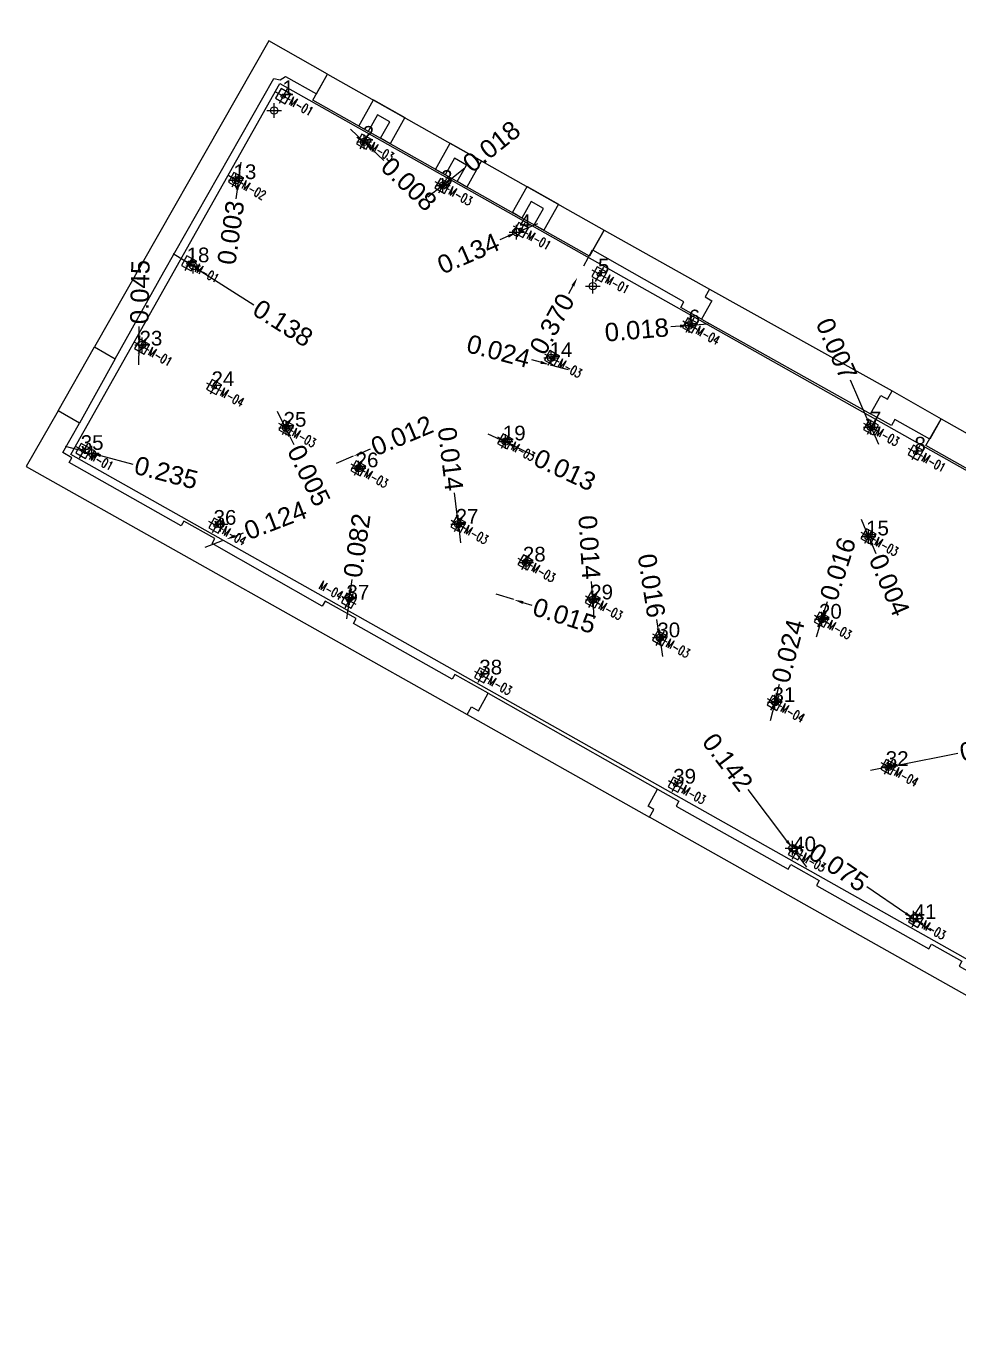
# Model space of a CAD drawing. Header units: metres. Extents: x -737339.1 to -737255, y -1030801.3 to -1030746.9.
# Drawn here: x -737339.07 to -737313.69, y -1030782.61 to -1030746.86 of the extents above; entities that cross this region are included whole.
import ezdxf
from ezdxf.enums import TextEntityAlignment as Align

# ---------------------------------------------------------------- set-up
doc = ezdxf.new("R2010")
doc.units = ezdxf.units.M
doc.header["$LTSCALE"] = 0.05
doc.header["$PDMODE"] = 34
doc.header["$PDSIZE"] = 0.2
for name, color, linetype in [('Bod-cislo', 191, 'Continuous'), ('bod-oznac', 6, 'Continuous'), ('koty', 5, 'Continuous'), ('projekt', 252, 'Continuous')]:
    doc.layers.add(name, color=color, linetype=linetype)
doc.styles.add('arial', font='arial.ttf')
doc.styles.add('ROMAND', font='romand.shx', dxfattribs={"width": 0.7})
doc.styles.get("Standard").update_dxf_attribs({"font": 'arial.ttf'})
doc.dimstyles.new('Standard 0.300', dxfattribs={"dimtxt": 0.5, "dimasz": 0.25, "dimexe": 0.18, "dimexo": 0.0625, "dimgap": 0.09, "dimtad": 0, "dimdec": 3, "dimzin": 0, "dimdsep": 46, "dimtxsty": 'Standard', "dimblk2": 'NONE', "dimsah": 1, "dimcen": 0.09, "dimse1": 1, "dimse2": 1, "dimadec": 0, "dimazin": 0, "dimtfac": 1, "dimtdec": 3, "dimtofl": 0, "dimtmove": 0, "dimatfit": 3, "dimldrblk": 'NONE', "dimfxl": 1, "dimtolj": 1, "dimtzin": 0, "dimarcsym": 0})

# ---------------------------------------------------------------- blocks, each defined once
blk = doc.blocks.new('*D106')
at = {"layer": 'Defpoints', "color": 0, "transparency": 16777216}
for p in [(-737333.365, -1030751.052, -225.505), (-737333.3645578499, -1030751.048967607), (-737333.2940904094, -1030751.059242393)]:
    blk.add_point(p, dxfattribs=at)
at = {"layer": 'koty', "color": 0, "lineweight": -2, "transparency": 16777216}
for p, q in [((-737333.2940904094, -1030751.059242393), (-737333.2219487568, -1030750.564474183)), ((-737333.3306033858, -1030751.309658891), (-737333.366674212, -1030751.557042997))]:
    blk.add_line(p, q, dxfattribs=at)
at = {"layer": 'koty', "color": 0, "transparency": 16777216}
blk.add_solid([(-737333.3718340701, -1030751.303647087), (-737333.2893727017, -1030751.315670696), (-737333.2945325596, -1030751.062274786)], dxfattribs=at)
at = {"layer": 'koty', "color": 0, "transparency": 16777216, "insert": (-737333.5013802944, -1030752.480896069), "char_height": 0.5, "attachment_point": 5, "rotation": 81.704220821063}
blk.add_mtext('\\A1;0.003', dxfattribs=at)
blk = doc.blocks.new('_None')
blk = doc.blocks.new('*D107')
at = {"layer": 'Defpoints', "color": 0, "transparency": 16777216}
for p in [(-737336.0053181351, -1030755.577623105), (-737335.9169430367, -1030755.579456527), (-737335.9159999997, -1030755.534, -225.526)]:
    blk.add_point(p, dxfattribs=at)
at = {"layer": 'koty', "color": 0, "lineweight": -2, "transparency": 16777216}
for p, q in [((-737335.9991897367, -1030755.28222036), (-737335.9940043752, -1030755.032274142)), ((-737336.0053181351, -1030755.577623105), (-737336.0156888582, -1030756.077515542))]:
    blk.add_line(p, q, dxfattribs=at)
at = {"layer": 'koty', "color": 0, "transparency": 16777216}
blk.add_solid([(-737336.0408474397, -1030755.281356133), (-737335.9575320337, -1030755.283084587), (-737336.0043750982, -1030755.532166578)], dxfattribs=at)
at = {"layer": 'koty', "color": 0, "transparency": 16777216, "insert": (-737335.9746007947, -1030754.096977439), "char_height": 0.5, "attachment_point": 5, "rotation": 88.81151744841199}
blk.add_mtext('\\A1;0.045', dxfattribs=at)
blk = doc.blocks.new('*D108')
at = {"layer": 'Defpoints', "color": 0, "transparency": 16777216}
for p in [(-737337.5183825302, -1030758.424667967), (-737337.5170922119, -1030758.419724581), (-737337.29, -1030758.479, -225.725)]:
    blk.add_point(p, dxfattribs=at)
at = {"layer": 'koty', "color": 0, "lineweight": -2, "transparency": 16777216}
for p, q in [((-737337.5183825302, -1030758.424667967), (-737338.0021734844, -1030758.298389257)), ((-737337.0493948412, -1030758.54708274), (-737336.1663786634, -1030758.777566884))]:
    blk.add_line(p, q, dxfattribs=at)
at = {"layer": 'koty', "color": 0, "transparency": 16777216}
blk.add_solid([(-737337.0388716154, -1030758.506766827), (-737337.0599180671, -1030758.587398653), (-737337.2912903184, -1030758.483943386)], dxfattribs=at)
at = {"layer": 'koty', "color": 0, "transparency": 16777216, "insert": (-737335.261207768, -1030759.013833833), "char_height": 0.5, "attachment_point": 5, "rotation": 345.3711011371224}
blk.add_mtext('\\A1;0.235', dxfattribs=at)
blk = doc.blocks.new('*D109')
at = {"layer": 'Defpoints', "color": 0, "transparency": 16777216}
for p in [(-737333.9014135546, -1030760.456724298), (-737333.7860000001, -1030760.412, -225.434), (-737333.7405913742, -1030760.871734939)]:
    blk.add_point(p, dxfattribs=at)
at = {"layer": 'koty', "color": 0, "lineweight": -2, "transparency": 16777216}
for p, q in [((-737333.392068505, -1030760.73667766), (-737333.1589591904, -1030760.64634468)), ((-737333.7405913742, -1030760.871734939), (-737334.2068100036, -1030761.0524009))]:
    blk.add_line(p, q, dxfattribs=at)
at = {"layer": 'koty', "color": 0, "transparency": 16777216}
blk.add_solid([(-737333.4071240018, -1030760.697826108), (-737333.3770130083, -1030760.775529213), (-737333.6251778197, -1030760.827010641)], dxfattribs=at)
at = {"layer": 'koty', "color": 0, "transparency": 16777216, "insert": (-737332.2893692201, -1030760.309366923), "char_height": 0.5, "attachment_point": 5, "rotation": 21.182016512335085}
blk.add_mtext('\\A1;0.124', dxfattribs=at)
blk = doc.blocks.new('*D110')
at = {"layer": 'Defpoints', "color": 0, "transparency": 16777216}
for p in [(-737332.0116857302, -1030757.795779496), (-737331.996327625, -1030757.7882514), (-737331.994, -1030757.793, -225.461)]:
    blk.add_point(p, dxfattribs=at)
at = {"layer": 'koty', "color": 0, "lineweight": -2, "transparency": 16777216}
for p, q in [((-737332.0116857302, -1030757.795779496), (-737332.2317552159, -1030757.346814663)), ((-737331.8993233623, -1030758.025010512), (-737331.7892886195, -1030758.249492929))]:
    blk.add_line(p, q, dxfattribs=at)
at = {"layer": 'koty', "color": 0, "transparency": 16777216}
blk.add_solid([(-737331.8619096262, -1030758.006671388), (-737331.9367370985, -1030758.043349636), (-737332.0093581051, -1030757.800528096)], dxfattribs=at)
at = {"layer": 'koty', "color": 0, "transparency": 16777216, "insert": (-737331.3775395125, -1030759.089504294), "char_height": 0.5, "attachment_point": 5, "rotation": 296.1127483951999}
blk.add_mtext('\\A1;0.005', dxfattribs=at)
blk = doc.blocks.new('*D111')
at = {"layer": 'Defpoints', "color": 0, "transparency": 16777216}
for p in [(-737330.1737693095, -1030758.566118351), (-737330.0360199192, -1030758.892648837), (-737330.0249999999, -1030758.888, -225.529)]:
    blk.add_point(p, dxfattribs=at)
at = {"layer": 'koty', "color": 0, "lineweight": -2, "transparency": 16777216}
for p, q in [((-737330.1737693095, -1030758.566118351), (-737330.634454249, -1030758.760461827)), ((-737329.9324069206, -1030758.464297776), (-737329.7020644508, -1030758.367126038))]:
    blk.add_line(p, q, dxfattribs=at)
at = {"layer": 'koty', "color": 0, "transparency": 16777216}
blk.add_solid([(-737329.9486022103, -1030758.425907365), (-737329.9162116309, -1030758.502688188), (-737330.1627493902, -1030758.561469514)], dxfattribs=at)
at = {"layer": 'koty', "color": 0, "transparency": 16777216, "insert": (-737328.8442100154, -1030758.005233564), "char_height": 0.5, "attachment_point": 5, "rotation": 22.87282233235154}
blk.add_mtext('\\A1;0.012', dxfattribs=at)
blk = doc.blocks.new('*D112')
at = {"layer": 'Defpoints', "color": 0, "transparency": 16777216}
for p in [(-737327.3150000001, -1030760.413, -225.634), (-737327.3133703279, -1030760.426534166), (-737327.3089227867, -1030760.42599863)]:
    blk.add_point(p, dxfattribs=at)
at = {"layer": 'koty', "color": 0, "lineweight": -2, "transparency": 16777216}
for p, q in [((-737327.3404395008, -1030760.164257364), (-737327.4126975983, -1030759.564165424)), ((-737327.3089227867, -1030760.42599863), (-737327.249148703, -1030760.922412831))]:
    blk.add_line(p, q, dxfattribs=at)
at = {"layer": 'koty', "color": 0, "transparency": 16777216}
blk.add_solid([(-737327.2990716507, -1030760.15927619), (-737327.3818073508, -1030760.169238537), (-737327.3105524589, -1030760.412464464)], dxfattribs=at)
at = {"layer": 'koty', "color": 0, "transparency": 16777216, "insert": (-737327.5241880888, -1030758.638254741), "char_height": 0.5, "attachment_point": 5, "rotation": 276.86602676908586}
blk.add_mtext('\\A1;0.014', dxfattribs=at)
blk = doc.blocks.new('*D113')
at = {"layer": 'Defpoints', "color": 0, "transparency": 16777216}
for p in [(-737326.0432497495, -1030758.174238845), (-737326.0371777342, -1030758.161289706), (-737326.0249999999, -1030758.167, -225.534)]:
    blk.add_point(p, dxfattribs=at)
at = {"layer": 'koty', "color": 0, "lineweight": -2, "transparency": 16777216}
for p, q in [((-737326.0432497495, -1030758.174238845), (-737326.4959509104, -1030757.961961529)), ((-737325.8047214348, -1030758.286087797), (-737325.2572668374, -1030758.542796201))]:
    blk.add_line(p, q, dxfattribs=at)
at = {"layer": 'koty', "color": 0, "transparency": 16777216}
blk.add_solid([(-737325.7870316585, -1030758.2483627), (-737325.8224112112, -1030758.323812894), (-737326.0310720153, -1030758.179949139)], dxfattribs=at)
at = {"layer": 'koty', "color": 0, "transparency": 16777216, "insert": (-737324.4119632195, -1030758.939169789), "char_height": 0.5, "attachment_point": 5, "rotation": 334.87752366695514}
blk.add_mtext('\\A1;0.013', dxfattribs=at)
blk = doc.blocks.new('*D114')
at = {"layer": 'Defpoints', "color": 0, "transparency": 16777216}
for p in [(-737324.8087730653, -1030756.077978683), (-737324.784, -1030755.89, -225.556), (-737324.7609851407, -1030755.896045246)]:
    blk.add_point(p, dxfattribs=at)
at = {"layer": 'koty', "color": 0, "lineweight": -2, "transparency": 16777216}
for p, q in [((-737325.0735857419, -1030756.008421111), (-737325.3153835591, -1030755.944908784)), ((-737324.8087730653, -1030756.077978683), (-737324.3251774311, -1030756.205003336))]:
    blk.add_line(p, q, dxfattribs=at)
at = {"layer": 'koty', "color": 0, "transparency": 16777216}
blk.add_solid([(-737325.0630003541, -1030755.968121474), (-737325.0841711296, -1030756.048720747), (-737324.8317879247, -1030756.071933437)], dxfattribs=at)
at = {"layer": 'koty', "color": 0, "transparency": 16777216, "insert": (-737326.2173850804, -1030755.707982678), "char_height": 0.5, "attachment_point": 5, "rotation": 345.2827406129628}
blk.add_mtext('\\A1;0.024', dxfattribs=at)
blk = doc.blocks.new('*D115')
at = {"layer": 'Defpoints', "color": 0, "transparency": 16777216}
for p in [(-737329.879705532, -1030750.006800162), (-737329.8786475202, -1030750.005677535), (-737329.873, -1030750.011, -225.697)]:
    blk.add_point(p, dxfattribs=at)
at = {"layer": 'koty', "color": 0, "lineweight": -2, "transparency": 16777216}
for p, q in [((-737329.879705532, -1030750.006800162), (-737330.2435754756, -1030749.663873546)), ((-737329.69212304, -1030750.183585935), (-737329.3359716996, -1030750.519238209))]:
    blk.add_line(p, q, dxfattribs=at)
at = {"layer": 'koty', "color": 0, "transparency": 16777216}
blk.add_solid([(-737329.6635458219, -1030750.15326344), (-737329.720700258, -1030750.21390843), (-737329.8740580118, -1030750.012122627)], dxfattribs=at)
at = {"layer": 'koty', "color": 0, "transparency": 16777216, "insert": (-737328.6561653482, -1030751.159916825), "char_height": 0.5, "attachment_point": 5, "rotation": 316.6972539474494}
blk.add_mtext('\\A1;0.008', dxfattribs=at)
blk = doc.blocks.new('*D116')
at = {"layer": 'Defpoints', "color": 0, "transparency": 16777216}
for p in [(-737327.7474690322, -1030751.204009416), (-737327.7440902407, -1030751.208243633), (-737327.73, -1030751.197, -225.678)]:
    blk.add_point(p, dxfattribs=at)
at = {"layer": 'koty', "color": 0, "lineweight": -2, "transparency": 16777216}
for p, q in [((-737327.5379685304, -1030751.036833651), (-737327.1379403853, -1030750.717621951)), ((-737327.7474690322, -1030751.204009416), (-737328.1382895545, -1030751.51587368))]:
    blk.add_line(p, q, dxfattribs=at)
at = {"layer": 'koty', "color": 0, "transparency": 16777216}
blk.add_solid([(-737327.5639572191, -1030751.004265274), (-737327.5119798417, -1030751.069402028), (-737327.7333787916, -1030751.192765783)], dxfattribs=at)
at = {"layer": 'koty', "color": 0, "transparency": 16777216, "insert": (-737326.4077831462, -1030750.134976115), "char_height": 0.5, "attachment_point": 5, "rotation": 38.5889255454011}
blk.add_mtext('\\A1;0.018', dxfattribs=at)
blk = doc.blocks.new('*D117')
at = {"layer": 'Defpoints', "color": 0, "transparency": 16777216}
for p in [(-737325.7320000001, -1030752.464, -225.539), (-737325.6095329607, -1030752.410809731), (-737325.6027443636, -1030752.426440022)]:
    blk.add_point(p, dxfattribs=at)
at = {"layer": 'koty', "color": 0, "lineweight": -2, "transparency": 16777216}
for p, q in [((-737325.6027443636, -1030752.426440022), (-737325.1441323191, -1030752.227254197)), ((-737325.9545174253, -1030752.579223203), (-737326.1838234474, -1030752.678816115))]:
    blk.add_line(p, q, dxfattribs=at)
at = {"layer": 'koty', "color": 0, "transparency": 16777216}
blk.add_solid([(-737325.971116244, -1030752.541005533), (-737325.9379186066, -1030752.617440874), (-737325.725211403, -1030752.479630291)], dxfattribs=at)
at = {"layer": 'koty', "color": 0, "transparency": 16777216, "insert": (-737327.039225632, -1030753.05033708), "char_height": 0.5, "attachment_point": 5, "rotation": 23.476421769797042}
blk.add_mtext('\\A1;0.134', dxfattribs=at)
blk = doc.blocks.new('*D118')
at = {"layer": 'Defpoints', "color": 0, "transparency": 16777216}
for p in [(-737323.8973141911, -1030753.383065846), (-737323.4749756809, -1030753.613375828), (-737323.652, -1030753.938, -225.492)]:
    blk.add_point(p, dxfattribs=at)
at = {"layer": 'koty', "color": 0, "lineweight": -2, "transparency": 16777216}
for p, q in [((-737323.8973141911, -1030753.383065846), (-737323.6579333689, -1030752.944093385)), ((-737324.1940289211, -1030753.927176249), (-737324.3137193321, -1030754.146662479))]:
    blk.add_line(p, q, dxfattribs=at)
at = {"layer": 'koty', "color": 0, "transparency": 16777216}
blk.add_solid([(-737324.2306099596, -1030753.907227847), (-737324.1574478827, -1030753.94712465), (-737324.07433851, -1030753.707690018)], dxfattribs=at)
at = {"layer": 'koty', "color": 0, "transparency": 16777216, "insert": (-737324.7602935632, -1030754.965582674), "char_height": 0.5, "attachment_point": 5, "rotation": 61.395445758976464}
blk.add_mtext('\\A1;0.370', dxfattribs=at)
blk = doc.blocks.new('*D119')
at = {"layer": 'Defpoints', "color": 0, "transparency": 16777216}
for p in [(-737325.4837498022, -1030761.457305107), (-737325.469, -1030761.462, -225.527), (-737325.8051133992, -1030762.466923348)]:
    blk.add_point(p, dxfattribs=at)
at = {"layer": 'koty', "color": 0, "lineweight": -2, "transparency": 16777216}
for p, q in [((-737325.8051133992, -1030762.466923348), (-737326.2815597297, -1030762.315269485)), ((-737325.5521404317, -1030762.547445173), (-737325.3139172664, -1030762.623272104))]:
    blk.add_line(p, q, dxfattribs=at)
at = {"layer": 'koty', "color": 0, "transparency": 16777216}
blk.add_solid([(-737325.5395026098, -1030762.507741312), (-737325.5647782537, -1030762.587149034), (-737325.790363597, -1030762.471618241)], dxfattribs=at)
at = {"layer": 'koty', "color": 0, "transparency": 16777216, "insert": (-737324.4224881321, -1030762.907015861), "char_height": 0.5, "attachment_point": 5, "rotation": 342.3436184097934}
blk.add_mtext('\\A1;0.015', dxfattribs=at)
blk = doc.blocks.new('*D120')
at = {"layer": 'Defpoints', "color": 0, "transparency": 16777216}
for p in [(-737323.6549999998, -1030762.474, -225.561), (-737323.6546486558, -1030762.488108176), (-737323.6541292765, -1030762.488076048)]:
    blk.add_point(p, dxfattribs=at)
at = {"layer": 'koty', "color": 0, "lineweight": -2, "transparency": 16777216}
for p, q in [((-737323.6709545022, -1030762.224509069), (-737323.6863896254, -1030761.97498601)), ((-737323.6546486558, -1030762.488108176), (-737323.6237784093, -1030762.987154294))]:
    blk.add_line(p, q, dxfattribs=at)
at = {"layer": 'koty', "color": 0, "transparency": 16777216}
blk.add_solid([(-737323.6293673257, -1030762.221936548), (-737323.7125416786, -1030762.227081589), (-737323.6555193791, -1030762.474032128)], dxfattribs=at)
at = {"layer": 'koty', "color": 0, "transparency": 16777216, "insert": (-737323.7439687419, -1030761.04416628), "char_height": 0.5, "attachment_point": 5, "rotation": 273.53972093287365}
blk.add_mtext('\\A1;0.014', dxfattribs=at)
blk = doc.blocks.new('*D121')
at = {"layer": 'Defpoints', "color": 0, "transparency": 16777216}
for p in [(-737321.027, -1030755.004, -225.999), (-737321.0093772145, -1030755.002083418), (-737321.0093442111, -1030755.002462382)]:
    blk.add_point(p, dxfattribs=at)
at = {"layer": 'koty', "color": 0, "lineweight": -2, "transparency": 16777216}
for p, q in [((-737321.2760903096, -1030755.025311087), (-737321.5251476156, -1030755.047001138)), ((-737321.0093772145, -1030755.002083418), (-737320.5112626024, -1030754.958703316))]:
    blk.add_line(p, q, dxfattribs=at)
at = {"layer": 'koty', "color": 0, "transparency": 16777216}
blk.add_solid([(-737321.2797053182, -1030754.983801536), (-737321.2724753012, -1030755.066820638), (-737321.0270330035, -1030755.003621036)], dxfattribs=at)
at = {"layer": 'koty', "color": 0, "transparency": 16777216, "insert": (-737322.455758904, -1030755.128046768), "char_height": 0.5, "attachment_point": 5, "rotation": 4.977251148455713}
blk.add_mtext('\\A1;0.018', dxfattribs=at)
blk = doc.blocks.new('*D122')
at = {"layer": 'Defpoints', "color": 0, "transparency": 16777216}
for p in [(-737316.0809999999, -1030757.774, -226.408), (-737316.0791617644, -1030757.781110762), (-737316.0780812707, -1030757.780635489)]:
    blk.add_point(p, dxfattribs=at)
at = {"layer": 'koty', "color": 0, "lineweight": -2, "transparency": 16777216}
for p, q in [((-737316.1827395366, -1030757.545635248), (-737316.6428535937, -1030756.499603923)), ((-737316.0791617644, -1030757.781110762), (-737315.877843678, -1030758.238790812))]:
    blk.add_line(p, q, dxfattribs=at)
at = {"layer": 'koty', "color": 0, "transparency": 16777216}
blk.add_solid([(-737316.1445995324, -1030757.528858741), (-737316.2208795408, -1030757.562411755), (-737316.0820804934, -1030757.774475273)], dxfattribs=at)
at = {"layer": 'koty', "color": 0, "transparency": 16777216, "insert": (-737317.0187636234, -1030755.645003504), "char_height": 0.5, "attachment_point": 5, "rotation": 293.7430821462008}
blk.add_mtext('\\A1;0.007', dxfattribs=at)
blk = doc.blocks.new('*D123')
at = {"layer": 'Defpoints', "color": 0, "transparency": 16777216}
for p in [(-737316.148699953, -1030760.748031318), (-737316.1470000001, -1030760.752, -225.602), (-737316.1469079017, -1030760.747263708)]:
    blk.add_point(p, dxfattribs=at)
at = {"layer": 'koty', "color": 0, "lineweight": -2, "transparency": 16777216}
for p, q in [((-737316.1469079017, -1030760.747263708), (-737316.3437784356, -1030760.28765301)), ((-737316.046772682, -1030760.981037738), (-737315.9483374151, -1030761.210843087))]:
    blk.add_line(p, q, dxfattribs=at)
at = {"layer": 'koty', "color": 0, "transparency": 16777216}
blk.add_solid([(-737316.0084717905, -1030760.96463186), (-737316.0850735735, -1030760.997443616), (-737316.1452079489, -1030760.75123239)], dxfattribs=at)
at = {"layer": 'koty', "color": 0, "transparency": 16777216, "insert": (-737315.581134925, -1030762.068107956), "char_height": 0.5, "attachment_point": 5, "rotation": 293.18748078028335}
blk.add_mtext('\\A1;0.004', dxfattribs=at)
blk = doc.blocks.new('*D124')
at = {"layer": 'Defpoints', "color": 0, "transparency": 16777216}
for p in [(-737317.4248925464, -1030763.013275778), (-737317.4242137261, -1030763.013493191), (-737317.4199999998, -1030762.998, -225.548)]:
    blk.add_point(p, dxfattribs=at)
at = {"layer": 'koty', "color": 0, "lineweight": -2, "transparency": 16777216}
for p, q in [((-737317.343066494, -1030762.760130826), (-737317.2668118083, -1030762.522044239)), ((-737317.4242137261, -1030763.013493191), (-737317.5767230971, -1030763.489666366))]:
    blk.add_line(p, q, dxfattribs=at)
at = {"layer": 'koty', "color": 0, "transparency": 16777216}
blk.add_solid([(-737317.3827475919, -1030762.747421712), (-737317.3033853961, -1030762.77283994), (-737317.4193211796, -1030762.998217413)], dxfattribs=at)
at = {"layer": 'koty', "color": 0, "transparency": 16777216, "insert": (-737316.9820915847, -1030761.633075046), "char_height": 0.5, "attachment_point": 5, "rotation": 72.24070850491935}
blk.add_mtext('\\A1;0.016', dxfattribs=at)
blk = doc.blocks.new('*D125')
at = {"layer": 'Defpoints', "color": 0, "transparency": 16777216}
for p in [(-737321.8285467871, -1030763.519481794), (-737321.827, -1030763.503, -225.56), (-737321.8245087513, -1030763.518846989)]:
    blk.add_point(p, dxfattribs=at)
at = {"layer": 'koty', "color": 0, "lineweight": -2, "transparency": 16777216}
for p, q in [((-737321.8698628194, -1030763.256667933), (-737321.908687603, -1030763.00970106)), ((-737321.8285467871, -1030763.519481794), (-737321.75089722, -1030764.01341554))]:
    blk.add_line(p, q, dxfattribs=at)
at = {"layer": 'koty', "color": 0, "transparency": 16777216}
blk.add_solid([(-737321.828701674, -1030763.250197135), (-737321.9110239649, -1030763.26313873), (-737321.8310380359, -1030763.503634805)], dxfattribs=at)
at = {"layer": 'koty', "color": 0, "transparency": 16777216, "insert": (-737322.0536518234, -1030762.087574601), "char_height": 0.5, "attachment_point": 5, "rotation": 278.9341454646893}
blk.add_mtext('\\A1;0.016', dxfattribs=at)
blk = doc.blocks.new('*D126')
at = {"layer": 'Defpoints', "color": 0, "transparency": 16777216}
for p in [(-737318.70108514, -1030765.278520238), (-737318.700229495, -1030765.27874161), (-737318.6950000001, -1030765.255, -225.583)]:
    blk.add_point(p, dxfattribs=at)
at = {"layer": 'koty', "color": 0, "lineweight": -2, "transparency": 16777216}
for p, q in [((-737318.6315262758, -1030765.013190432), (-737318.5689081966, -1030764.771159491)), ((-737318.700229495, -1030765.27874161), (-737318.8254656533, -1030765.762803491))]:
    blk.add_line(p, q, dxfattribs=at)
at = {"layer": 'koty', "color": 0, "transparency": 16777216}
blk.add_solid([(-737318.6718647659, -1030765.002754085), (-737318.5911877856, -1030765.023626778), (-737318.694144355, -1030765.255221372)], dxfattribs=at)
at = {"layer": 'koty', "color": 0, "transparency": 16777216, "insert": (-737318.3353179873, -1030763.868288327), "char_height": 0.5, "attachment_point": 5, "rotation": 75.49453678398078}
blk.add_mtext('\\A1;0.024', dxfattribs=at)
blk = doc.blocks.new('*D127')
at = {"layer": 'Defpoints', "color": 0, "transparency": 16777216}
for p in [(-737318.213, -1030769.23, -225.36), (-737318.1326518153, -1030769.34734847), (-737318.1274708811, -1030769.343442339)]:
    blk.add_point(p, dxfattribs=at)
at = {"layer": 'koty', "color": 0, "lineweight": -2, "transparency": 16777216}
for p, q in [((-737318.3686842767, -1030769.03428463), (-737319.4218662602, -1030767.637386956)), ((-737318.1326518153, -1030769.34734847), (-737317.8316451304, -1030769.746591474))]:
    blk.add_line(p, q, dxfattribs=at)
at = {"layer": 'koty', "color": 0, "transparency": 16777216}
blk.add_solid([(-737318.3354140263, -1030769.00920074), (-737318.401954527, -1030769.059368521), (-737318.2181809342, -1030769.233906132)], dxfattribs=at)
at = {"layer": 'koty', "color": 0, "transparency": 16777216, "insert": (-737319.9823793087, -1030766.893945285), "char_height": 0.5, "attachment_point": 5, "rotation": 307.0142311401614}
blk.add_mtext('\\A1;0.142', dxfattribs=at)
blk = doc.blocks.new('*D128')
at = {"layer": 'Defpoints', "color": 0, "transparency": 16777216}
for p in [(-737315.608155204, -1030767.021013972), (-737315.608073755, -1030767.021428072), (-737315.6030000001, -1030767.02, -225.612)]:
    blk.add_point(p, dxfattribs=at)
at = {"layer": 'koty', "color": 0, "lineweight": -2, "transparency": 16777216}
for p, q in [((-737315.3576184345, -1030766.972166274), (-737313.7173935632, -1030766.649552137)), ((-737315.608073755, -1030767.021428072), (-737316.0986739883, -1030767.117923726))]:
    blk.add_line(p, q, dxfattribs=at)
at = {"layer": 'koty', "color": 0, "transparency": 16777216}
blk.add_solid([(-737315.3656597389, -1030766.931282921), (-737315.34957713, -1030767.013049627), (-737315.6029185511, -1030767.020414101)], dxfattribs=at)
at = {"layer": 'koty', "color": 0, "transparency": 16777216, "insert": (-737312.7994825346, -1030766.469009165), "char_height": 0.5, "attachment_point": 5, "rotation": 11.127405156376334}
blk.add_mtext('\\A1;0.005', dxfattribs=at)
blk = doc.blocks.new('*D134')
at = {"layer": 'Defpoints', "color": 0, "transparency": 16777216}
for p in [(-737314.922, -1030771.142, -225.368), (-737314.864622479, -1030771.190452397), (-737314.8602913714, -1030771.184104733)]:
    blk.add_point(p, dxfattribs=at)
at = {"layer": 'koty', "color": 0, "lineweight": -2, "transparency": 16777216}
for p, q in [((-737315.1328401621, -1030771.007443405), (-737316.1931241349, -1030770.28399557)), ((-737314.864622479, -1030771.190452397), (-737314.4516043699, -1030771.472260917))]:
    blk.add_line(p, q, dxfattribs=at)
at = {"layer": 'koty', "color": 0, "transparency": 16777216}
blk.add_solid([(-737315.1093561188, -1030770.973025229), (-737315.1563242055, -1030771.04186158), (-737314.9263311076, -1030771.148347664)], dxfattribs=at)
at = {"layer": 'koty', "color": 0, "transparency": 16777216, "insert": (-737316.9658793266, -1030769.756732984), "char_height": 0.5, "attachment_point": 5, "rotation": 325.69368897069864}
blk.add_mtext('\\A1;0.075', dxfattribs=at)
blk = doc.blocks.new('*D184')
at = {"layer": 'Defpoints', "color": 0, "transparency": 16777216}
for p in [(-737334.6407504433, -1030753.314212067), (-737334.6472776055, -1030753.324539624), (-737334.5240000003, -1030753.388, -225.511)]:
    blk.add_point(p, dxfattribs=at)
at = {"layer": 'koty', "color": 0, "lineweight": -2, "transparency": 16777216}
for p, q in [((-737334.6472776055, -1030753.324539624), (-737335.0699389877, -1030753.057411647)), ((-737334.3191964712, -1030753.531891545), (-737332.8728657593, -1030754.44599303))]:
    blk.add_line(p, q, dxfattribs=at)
at = {"layer": 'koty', "color": 0, "transparency": 16777216}
blk.add_solid([(-737334.2969358064, -1030753.496669763), (-737334.341457136, -1030753.567113327), (-737334.5305271624, -1030753.398327557)], dxfattribs=at)
at = {"layer": 'koty', "color": 0, "transparency": 16777216, "insert": (-737332.08322128, -1030754.945059519), "char_height": 0.5, "attachment_point": 5, "rotation": 327.7065339171362}
blk.add_mtext('\\A1;0.138', dxfattribs=at)
blk = doc.blocks.new('*D192')
at = {"layer": 'Defpoints', "color": 0, "transparency": 16777216}
for p in [(-737330.2857348969, -1030762.493724014), (-737330.2851068403, -1030762.493815315), (-737330.2740000001, -1030762.413, -225.453)]:
    blk.add_point(p, dxfattribs=at)
at = {"layer": 'koty', "color": 0, "lineweight": -2, "transparency": 16777216}
for p, q in [((-737330.2374073248, -1030762.165691733), (-737330.2014427062, -1030761.918292165)), ((-737330.2851068403, -1030762.493815315), (-737330.3570360777, -1030762.988614451))]:
    blk.add_line(p, q, dxfattribs=at)
at = {"layer": 'koty', "color": 0, "transparency": 16777216}
blk.add_solid([(-737330.2786405862, -1030762.15969763), (-737330.1961740636, -1030762.171685836), (-737330.2733719435, -1030762.413091301)], dxfattribs=at)
at = {"layer": 'koty', "color": 0, "transparency": 16777216, "insert": (-737330.0675012418, -1030760.996912721), "char_height": 0.5, "attachment_point": 5, "rotation": 81.72881841591337}
blk.add_mtext('\\A1;0.082', dxfattribs=at)

msp = doc.modelspace()

# ---------------------------------------------------------------- linework, layer by layer
at = {"layer": 'bod-oznac', "linetype": 'Continuous', "lineweight": 0}
for p in [(-737332.322, -1030749.156, -225.363), (-737329.873, -1030750.011, -225.697), (-737333.365, -1030751.052, -225.505), (-737327.73, -1030751.197, -225.678), (-737325.7320000001, -1030752.464, -225.539), (-737334.5240000001, -1030753.388, -225.511), (-737323.652, -1030753.938, -225.492), (-737321.027, -1030755.004, -225.999), (-737335.916, -1030755.534, -225.526), (-737324.7840000001, -1030755.89, -225.556), (-737331.9940000001, -1030757.793, -225.461), (-737316.0809999999, -1030757.774, -226.408), (-737326.025, -1030758.167, -225.534), (-737337.29, -1030758.479, -225.725), (-737330.025, -1030758.888, -225.529), (-737333.786, -1030760.412, -225.434), (-737327.315, -1030760.413, -225.634), (-737316.147, -1030760.752, -225.602), (-737325.469, -1030761.462, -225.527), (-737330.2740000001, -1030762.413, -225.453), (-737323.655, -1030762.474, -225.561), (-737317.42, -1030762.998, -225.548), (-737321.827, -1030763.503, -225.56), (-737318.695, -1030765.255, -225.583), (-737315.603, -1030767.02, -225.612), (-737318.213, -1030769.23, -225.36), (-737314.922, -1030771.142, -225.368)]:
    msp.add_point(p, dxfattribs=at)
at = {"layer": 'projekt', "ltscale": 0.2}
for p, q in [((-737331.8825176195, -1030748.876737933), (-737332.2745791607, -1030748.655858446)), ((-737331.9681086465, -1030748.570267419), (-737332.1889881338, -1030748.96232896)), ((-737329.6826167497, -1030750.116117279), (-737330.0746782909, -1030749.895237791)), ((-737329.7682077766, -1030749.809646765), (-737329.9890872639, -1030750.201708306)), ((-737333.1685270793, -1030751.159407351), (-737333.5605886204, -1030750.938527863)), ((-737333.2541181061, -1030750.852936836), (-737333.4749975934, -1030751.244998378)), ((-737327.5480594699, -1030751.318683377), (-737327.9401210111, -1030751.097803889)), ((-737327.6336504968, -1030751.012212862), (-737327.8545299842, -1030751.404274403)), ((-737325.4990932171, -1030752.21477896), (-737325.7199727044, -1030752.606840501)), ((-737325.4135021901, -1030752.521249474), (-737325.8055637314, -1030752.300369987)), ((-737334.4447196728, -1030753.424651811), (-737334.836781214, -1030753.203772323)), ((-737334.5303106997, -1030753.118181297), (-737334.7511901871, -1030753.510242838)), ((-737323.2789449104, -1030753.723815572), (-737323.6710064516, -1030753.502936085)), ((-737323.3645359373, -1030753.417345058), (-737323.5854154247, -1030753.809406599)), ((-737320.8133134403, -1030755.112902126), (-737321.2053749815, -1030754.892022639)), ((-737320.8989044672, -1030754.806431612), (-737321.1197839546, -1030755.198493153)), ((-737335.8065032932, -1030755.383425757), (-737336.0273827806, -1030755.775487298)), ((-737335.7209122663, -1030755.689896271), (-737336.1129738075, -1030755.469016784)), ((-737324.5649543701, -1030756.00648499), (-737324.9570159112, -1030755.785605502)), ((-737324.650545397, -1030755.700014475), (-737324.8714248843, -1030756.092076017)), ((-737333.8461955873, -1030756.487823193), (-737334.0670750748, -1030756.879884735)), ((-737333.7606045605, -1030756.794293708), (-737334.1526661016, -1030756.57341422)), ((-737331.8858878815, -1030757.59222063), (-737332.1067673689, -1030757.984282171)), ((-737315.9676415272, -1030757.584604719), (-737316.1885210145, -1030757.97666626)), ((-737331.8002968546, -1030757.898691144), (-737332.1923583958, -1030757.677811657)), ((-737325.9267379906, -1030757.965258935), (-737326.1476174779, -1030758.357320477)), ((-737315.8820505003, -1030757.891075233), (-737316.2741120415, -1030757.670195746)), ((-737337.3210614413, -1030758.530164325), (-737337.7131229825, -1030758.309284837)), ((-737337.4066524683, -1030758.223693811), (-737337.6275319556, -1030758.615755352)), ((-737325.8411469636, -1030758.27172945), (-737326.2332085049, -1030758.050849962)), ((-737314.7522507495, -1030758.26933113), (-737314.9731302368, -1030758.661392671)), ((-737314.6666597226, -1030758.575801644), (-737315.0587212638, -1030758.354922157)), ((-737329.8399891487, -1030759.003088581), (-737330.2320506899, -1030758.782209094)), ((-737329.9255801756, -1030758.696618067), (-737330.1464596629, -1030759.088679608)), ((-737333.7053827838, -1030760.567164041), (-737334.097444325, -1030760.346284554)), ((-737333.7909738107, -1030760.260693527), (-737334.011853298, -1030760.652755068)), ((-737327.1173395572, -1030760.53697391), (-737327.5094010984, -1030760.316094422)), ((-737327.2029305841, -1030760.230503396), (-737327.4238100714, -1030760.622564937)), ((-737315.9526691822, -1030760.858471062), (-737316.3447307234, -1030760.637591574)), ((-737316.0382602091, -1030760.552000547), (-737316.2591396965, -1030760.944062089)), ((-737325.2877190317, -1030761.567744851), (-737325.6797805729, -1030761.346865363)), ((-737325.3733100586, -1030761.261274337), (-737325.594189546, -1030761.653335878)), ((-737330.0897041264, -1030762.604163758), (-737330.4817656674, -1030762.383284271)), ((-737330.1752951532, -1030762.297693244), (-737330.3961746405, -1030762.689754785)), ((-737323.4580985062, -1030762.598515792), (-737323.8501600474, -1030762.377636304)), ((-737323.5436895331, -1030762.292045278), (-737323.7645690205, -1030762.684106819)), ((-737317.2288617758, -1030763.123715522), (-737317.6209233169, -1030762.902836034)), ((-737317.3144528028, -1030762.817245007), (-737317.5353322901, -1030763.209306549)), ((-737321.7140690077, -1030763.322816218), (-737321.934948495, -1030763.71487776)), ((-737321.6284779807, -1030763.629286733), (-737322.0205395219, -1030763.408407245)), ((-737326.5596164957, -1030764.33469296), (-737326.7804959831, -1030764.726754502)), ((-737326.4740254688, -1030764.641163475), (-737326.86608701, -1030764.420283987)), ((-737318.5906453963, -1030765.082489468), (-737318.8115248836, -1030765.474551009)), ((-737318.5050543693, -1030765.388959982), (-737318.8971159105, -1030765.168080495)), ((-737315.4977154604, -1030766.824983201), (-737315.7185949477, -1030767.217044742)), ((-737315.4121244334, -1030767.131453715), (-737315.8041859745, -1030766.910574228)), ((-737321.5906811615, -1030767.3923402), (-737321.1986196203, -1030767.613219688)), ((-737321.2842106472, -1030767.306749173), (-737321.5050901346, -1030767.698810715)), ((-737317.9314401106, -1030769.453882082), (-737318.3235016516, -1030769.233002595)), ((-737318.0170311375, -1030769.147411568), (-737318.2379106248, -1030769.539473109)), ((-737314.6642606007, -1030771.294544477), (-737315.0563221419, -1030771.07366499)), ((-737314.7498516276, -1030770.988073963), (-737314.970731115, -1030771.380135504))]:
    msp.add_line(p, q, dxfattribs=at)
at = {"layer": 'projekt'}
for p, q in [((-737320.477438293, -1030754.023031477), (-737315.5045659841, -1030756.790066716)), ((-737320.69, -1030754.831), (-737316.092, -1030757.411)), ((-737326.497923047, -1030765.01794935), (-737321.8875536099, -1030767.627037926)), ((-737327.0665361364, -1030765.598020706), (-737322.1070852322, -1030768.388604894))]:
    msp.add_line(p, q, dxfattribs=at)
for points in [[(-737330.8680703294, -1030748.166052799), (-737332.4707014391, -1030747.262330429), (-737337.2155111094, -1030755.591652883), (-737336.6494296481, -1030755.913206948), (-737335.326, -1030753.545), (-737332.3369999999, -1030748.283), (-737332.163, -1030748.321), (-737332.015, -1030748.227), (-737331.1704048679, -1030748.702697223)], [(-737330.8680703294, -1030748.166052799), (-737323.3415444262, -1030752.408812804), (-737323.7415654274, -1030753.118850898), (-737331.269147018, -1030748.877964741)], [(-737337.8576150056, -1030758.514825722), (-737332.1736495312, -1030748.425775396), (-737305.8140452461, -1030763.276239595), (-737305.8189536792, -1030763.284952074), (-737285.2357227674, -1030774.88112516), (-737285.2504480665, -1030774.907262596), (-737256.1986878654, -1030791.274432608), (-737261.8630196076, -1030801.328633019)], [(-737332.1736495312, -1030748.425775396), (-737305.8140452461, -1030763.276239595), (-737305.8189536792, -1030763.284952074), (-737285.2357227674, -1030774.88112516), (-737285.2504480665, -1030774.907262596), (-737256.1986878654, -1030791.274432608), (-737261.8630196076, -1030801.328633019), (-737337.8576150056, -1030758.514825722)], [(-737323.3415444262, -1030752.408812804), (-737320.477438293, -1030754.023031477), (-737320.5942140587, -1030754.231145806), (-737320.4110747987, -1030754.333907723), (-737320.69, -1030754.831), (-737321.2559007737, -1030754.517499278), (-737321.170661375, -1030754.366251496), (-737323.6507250848, -1030752.957609104)], [(-737338.2061922355, -1030757.329053727), (-737337.2155111094, -1030755.591652883), (-737336.6494296481, -1030755.913206948), (-737337.621343255, -1030757.661268398)], [(-737315.5045659841, -1030756.790066716), (-737314.1710128601, -1030757.543229197), (-737314.4828988315, -1030758.096827433), (-737315.4365015876, -1030757.564093402), (-737315.5272347672, -1030757.726507666), (-737316.092, -1030757.411), (-737315.814006089, -1030756.913385163), (-737315.6306746289, -1030757.015803793)], [(-737338.2061922355, -1030757.329053727), (-737339.0699771945, -1030758.843820238), (-737327.0665361364, -1030765.598020706), (-737326.949134156, -1030765.388695872), (-737326.7655364823, -1030765.492004205), (-737326.497923047, -1030765.01794935), (-737327.4028644159, -1030764.505873262), (-737327.4768473273, -1030764.636359065), (-737330.1661392481, -1030763.11457861), (-737330.092156337, -1030762.984092807), (-737330.936367717, -1030762.50638179), (-737331.013733359, -1030762.642833814), (-737334.0139310287, -1030760.94180869), (-737333.9389026555, -1030760.807347576), (-737334.78312885, -1030760.329628177), (-737334.8577619958, -1030760.463380989), (-737337.9034028549, -1030758.736590894), (-737337.829304439, -1030758.605899177), (-737338.073, -1030758.468), (-737337.621343255, -1030757.661268398)], [(-737314.1710128601, -1030757.543229197), (-737306.0766472165, -1030762.112510587), (-737306.1085520312, -1030762.169141698), (-737295.181906415, -1030768.3249913), (-737295.1539919875, -1030768.275263771), (-737288.1632229624, -1030772.199042864), (-737288.212332532, -1030772.285940649), (-737277.2777903564, -1030778.446239011), (-737277.2375569998, -1030778.375260188), (-737275.4115250828, -1030779.405356572), (-737275.8338538704, -1030780.154991032), (-737285.1823435079, -1030774.888242367), (-737285.1676182087, -1030774.862104931), (-737305.7508491204, -1030763.265931846), (-737305.7459406874, -1030763.257219367), (-737314.5847503212, -1030758.277614036)]]:
    msp.add_lwpolyline(points, close=True, dxfattribs=at)
at = {"layer": 'projekt', "ltscale": 0.3}
for points in [[(-737332.2828620663, -1030748.823358874), (-737332.0214877055, -1030748.970611866), (-737331.874234714, -1030748.709237505), (-737332.1356090747, -1030748.561984513)], [(-737330.0829611964, -1030750.06273822), (-737329.8215868357, -1030750.209991211), (-737329.6743338441, -1030749.948616851), (-737329.9357082049, -1030749.801363859)], [(-737333.568871526, -1030751.106028292), (-737333.3074971652, -1030751.253281283), (-737333.1602441736, -1030750.991906922), (-737333.4216185345, -1030750.844653931)], [(-737327.9484039167, -1030751.265304317), (-737327.6870295559, -1030751.412557309), (-737327.5397765643, -1030751.151182948), (-737327.8011509251, -1030751.003929957)], [(-737325.8138466369, -1030752.467870415), (-737325.5524722761, -1030752.615123407), (-737325.4052192846, -1030752.353749046), (-737325.6665936454, -1030752.206496055)], [(-737334.8450641196, -1030753.371272752), (-737334.5836897588, -1030753.518525743), (-737334.4364367672, -1030753.257151383), (-737334.697811128, -1030753.109898391)], [(-737323.6792893572, -1030753.670436513), (-737323.4179149964, -1030753.817689505), (-737323.2706620048, -1030753.556315144), (-737323.5320363656, -1030753.409062152)], [(-737321.2136578871, -1030755.059523067), (-737320.9522835263, -1030755.206776058), (-737320.8050305347, -1030754.945401698), (-737321.0664048955, -1030754.798148706)], [(-737336.121256713, -1030755.636517212), (-737335.8598823523, -1030755.783770203), (-737335.7126293607, -1030755.522395843), (-737335.9740037215, -1030755.375142851)], [(-737324.9652988168, -1030755.953105931), (-737324.703924456, -1030756.100358922), (-737324.5566714645, -1030755.838984561), (-737324.8180458252, -1030755.69173157)], [(-737334.1609490073, -1030756.740914649), (-737333.8995746464, -1030756.88816764), (-737333.7523216548, -1030756.626793279), (-737334.0136960157, -1030756.479540288)], [(-737332.2006413013, -1030757.845312085), (-737331.9392669406, -1030757.992565077), (-737331.792013949, -1030757.731190716), (-737332.0533883098, -1030757.583937724)], [(-737316.282394947, -1030757.837696174), (-737316.0210205863, -1030757.984949166), (-737315.8737675947, -1030757.723574805), (-737316.1351419555, -1030757.576321814)], [(-737326.2414914104, -1030758.218350391), (-737325.9801170497, -1030758.365603382), (-737325.8328640581, -1030758.104229021), (-737326.0942384189, -1030757.95697603)], [(-737337.7214058881, -1030758.476785266), (-737337.4600315273, -1030758.624038257), (-737337.3127785358, -1030758.362663896), (-737337.5741528965, -1030758.215410905)], [(-737315.0670041693, -1030758.522422585), (-737314.8056298086, -1030758.669675577), (-737314.658376817, -1030758.408301216), (-737314.9197511778, -1030758.261048224)], [(-737330.2403335954, -1030758.949709522), (-737329.9789592347, -1030759.096962514), (-737329.8317062431, -1030758.835588153), (-737330.0930806039, -1030758.688335161)], [(-737334.1057272305, -1030760.513784982), (-737333.8443528698, -1030760.661037974), (-737333.6970998782, -1030760.399663613), (-737333.958474239, -1030760.252410621)], [(-737327.5176840039, -1030760.483594851), (-737327.2563096432, -1030760.630847842), (-737327.1090566516, -1030760.369473482), (-737327.3704310124, -1030760.22222049)], [(-737316.353013629, -1030760.805092003), (-737316.0916392682, -1030760.952344994), (-737315.9443862766, -1030760.690970633), (-737316.2057606374, -1030760.543717642)], [(-737325.6880634784, -1030761.514365792), (-737325.4266891177, -1030761.661618783), (-737325.2794361261, -1030761.400244422), (-737325.5408104869, -1030761.252991431)], [(-737330.4900485731, -1030762.550784699), (-737330.2286742122, -1030762.69803769), (-737330.0814212207, -1030762.43666333), (-737330.3427955816, -1030762.289410338)], [(-737323.858442953, -1030762.545136733), (-737323.5970685922, -1030762.692389724), (-737323.4498156006, -1030762.431015364), (-737323.7111899614, -1030762.283762372)], [(-737317.6292062226, -1030763.070336463), (-737317.3678318617, -1030763.217589454), (-737317.2205788702, -1030762.956215093), (-737317.481953231, -1030762.808962102)], [(-737322.0288224275, -1030763.575907674), (-737321.7674480667, -1030763.723160665), (-737321.6201950752, -1030763.461786304), (-737321.8815694359, -1030763.314533313)], [(-737326.8743699156, -1030764.587784416), (-737326.6129955548, -1030764.735037407), (-737326.4657425632, -1030764.473663046), (-737326.727116924, -1030764.326410055)], [(-737318.9053988161, -1030765.335580923), (-737318.6440244553, -1030765.482833914), (-737318.4967714638, -1030765.221459554), (-737318.7581458245, -1030765.074206562)], [(-737315.8124688802, -1030767.078074656), (-737315.5510945193, -1030767.225327648), (-737315.4038415278, -1030766.963953287), (-737315.6652158886, -1030766.816700296)], [(-737321.5989640671, -1030767.559840629), (-737321.3375897063, -1030767.70709362), (-737321.1903367147, -1030767.445719259), (-737321.4517110755, -1030767.298466268)], [(-737318.3317845573, -1030769.400503023), (-737318.0704101964, -1030769.547756015), (-737317.9231572049, -1030769.286381654), (-737318.1845315658, -1030769.139128663)], [(-737315.0646050475, -1030771.241165418), (-737314.8032306867, -1030771.388418409), (-737314.6559776951, -1030771.127044049), (-737314.9173520559, -1030770.979791057)]]:
    msp.add_lwpolyline(points, close=True, dxfattribs=at)
at = {"layer": 'projekt', "ltscale": 0.5}
for points in [[(-737330.0232625649, -1030749.579870667), (-737329.6232252711, -1030748.869803654), (-737328.7694023593, -1030749.350830093), (-737329.1694396529, -1030750.060897106), (-737329.4308140137, -1030749.913644115), (-737329.1780297116, -1030749.464951462), (-737329.5091039019, -1030749.278431006), (-737329.761888204, -1030749.727123659)], [(-737327.9322676786, -1030750.7578946), (-737327.5322303849, -1030750.047827586), (-737326.6784074729, -1030750.528854025), (-737327.0784447667, -1030751.238921039), (-737327.3398191275, -1030751.091668047), (-737327.0870348254, -1030750.642975394), (-737327.4181090157, -1030750.456454939), (-737327.6708933178, -1030750.905147591)], [(-737325.8412727923, -1030751.935918532), (-737325.4412354985, -1030751.225851519), (-737324.5874125867, -1030751.706877958), (-737324.9874498805, -1030752.416944971), (-737325.2488242412, -1030752.26969198), (-737324.996039939, -1030751.820999327), (-737325.3271141293, -1030751.634478871), (-737325.5798984315, -1030752.083171524)]]:
    msp.add_lwpolyline(points, close=True, dxfattribs=at)
at = {"layer": 'projekt'}
msp.add_lwpolyline([(-737321.8875536099, -1030767.627037926), (-737321.3062344593, -1030767.955752479), (-737321.3801072704, -1030768.086300584), (-737318.3394769095, -1030769.806891725), (-737318.2656041032, -1030769.676343629), (-737317.4910186795, -1030770.114655643), (-737317.564891486, -1030770.245203739), (-737314.5100658268, -1030771.973827525), (-737314.4361930165, -1030771.843279421), (-737313.6093883498, -1030772.311140558), (-737313.6832611613, -1030772.441688663), (-737311.8623302671, -1030773.472070697), (-737312.1537097152, -1030773.989269812), (-737322.1070852322, -1030768.388604894), (-737321.9891018601, -1030768.179607202), (-737322.1490801979, -1030768.089631923), (-737321.8875536099, -1030767.627037926)], dxfattribs=at)
at = {"layer": 'projekt', "ltscale": 0.3}
for centre in [(-737332.0785483902, -1030748.766298189), (-737329.8786475202, -1030750.005677535), (-737333.3645578498, -1030751.048967607), (-737327.7440902404, -1030751.208243633), (-737325.6095329607, -1030752.410809731), (-737334.6407504433, -1030753.314212067), (-737323.474975681, -1030753.613375828), (-737321.009344211, -1030755.002462382), (-737335.916943037, -1030755.579456527), (-737324.7609851407, -1030755.896045246), (-737333.956635331, -1030756.683853964), (-737331.9963276251, -1030757.788251401), (-737316.0780812708, -1030757.78063549), (-737326.0371777342, -1030758.161289706), (-737337.5170922119, -1030758.419724581), (-737314.8626904932, -1030758.465361901), (-737330.0360199193, -1030758.892648837), (-737333.9014135544, -1030760.456724298), (-737327.3133703278, -1030760.426534166), (-737316.1486999529, -1030760.748031318), (-737325.4837498023, -1030761.457305107), (-737330.2857348969, -1030762.493724014), (-737323.6541292768, -1030762.488076048), (-737317.4248925464, -1030763.013275778), (-737321.8245087513, -1030763.518846989), (-737326.6700562394, -1030764.530723731), (-737318.7010851399, -1030765.278520238), (-737315.608155204, -1030767.021013972), (-737321.3946503908, -1030767.502779944), (-737318.1274708811, -1030769.343442339), (-737314.8602913714, -1030771.184104733)]:
    msp.add_circle(centre, 0.05499999999999999, dxfattribs=at)

# ---------------------------------------------------------------- texts
at = {"layer": 'Bod-cislo', "style": 'arial'}
for s, p in [('1', (-737332.0981912473, -1030748.739512475)), ('2', (-737329.9143618059, -1030749.978891821)), ('13', (-737333.4306292783, -1030751.022181893)), ('3', (-737327.7798045261, -1030751.181457919)), ('4', (-737325.6470329607, -1030752.384024016)), ('18', (-737334.7068218718, -1030753.287426353)), ('5', (-737323.5106899667, -1030753.586590114)), ('6', (-737321.0432727823, -1030754.975676668)), ('23', (-737335.9883716083, -1030755.552670813)), ('14', (-737324.8288422835, -1030755.869259532)), ('24', (-737334.0298496167, -1030756.65706825)), ('25', (-737332.0677561965, -1030757.761465686)), ('7', (-737316.1137955565, -1030757.753849775)), ('19', (-737326.1014634484, -1030758.134503992)), ('35', (-737337.5885207832, -1030758.392938867)), ('8', (-737314.8984047789, -1030758.438576186)), ('26', (-737330.1074484907, -1030758.865863123)), ('36', (-737333.9728421258, -1030760.429938583)), ('27', (-737327.3847988992, -1030760.399748452)), ('15', (-737316.2147713813, -1030760.721245604)), ('28', (-737325.5551783737, -1030761.430519393)), ('37', (-737330.3571634683, -1030762.4669383)), ('29', (-737323.7237721338, -1030762.461290334)), ('20', (-737317.4963211177, -1030762.986490064)), ('30', (-737321.8959373226, -1030763.492061275)), ('38', (-737326.7414848107, -1030764.503938017)), ('31', (-737318.7617994256, -1030765.251734524)), ('32', (-737315.6795837753, -1030766.994228257)), ('39', (-737321.4642932479, -1030767.47599423)), ('40', (-737318.1988994525, -1030769.316656624)), ('41', (-737314.9210056571, -1030771.157319019))]:
    msp.add_text(s, height=0.4, dxfattribs=at).set_placement(p)
at = {"layer": 'projekt', "style": 'ROMAND', "width": 0.7}
for s, p in [('M-01', (-737331.8825176195, -1030748.876737933)), ('M-03', (-737329.6826167497, -1030750.116117279)), ('M-02', (-737333.1685270793, -1030751.159407351)), ('M-03', (-737327.5480594699, -1030751.318683377)), ('M-01', (-737325.4135021901, -1030752.521249474)), ('M-01', (-737334.4447196728, -1030753.424651811)), ('M-01', (-737323.2789449104, -1030753.723815572)), ('M-04', (-737320.8133134403, -1030755.112902126)), ('M-01', (-737335.7209122663, -1030755.689896271)), ('M-03', (-737324.5649543701, -1030756.00648499)), ('M-04', (-737333.7606045605, -1030756.794293708)), ('M-03', (-737331.8002968546, -1030757.898691144)), ('M-03', (-737315.929969133, -1030757.864078852)), ('M-03', (-737325.8411469636, -1030758.27172945)), ('M-01', (-737337.3210614413, -1030758.530164325)), ('M-01', (-737314.6666597226, -1030758.575801644)), ('M-03', (-737329.8399891487, -1030759.003088581)), ('M-03', (-737327.1173395572, -1030760.53697391)), ('M-04', (-737333.7053827838, -1030760.567164041)), ('M-03', (-737315.9526691822, -1030760.858471062)), ('M-03', (-737325.2877190317, -1030761.567744851)), ('M-03', (-737323.4580985062, -1030762.598515792)), ('M-03', (-737317.2288617758, -1030763.123715522)), ('M-03', (-737321.6284779807, -1030763.629286733)), ('M-03', (-737326.4740254688, -1030764.641163475)), ('M-04', (-737318.5050543693, -1030765.388959982)), ('M-04', (-737315.4121244334, -1030767.131453715)), ('M-03', (-737321.1986196203, -1030767.613219688)), ('M-03', (-737317.9314401106, -1030769.453882082)), ('M-03', (-737314.6642606007, -1030771.294544477))]:
    msp.add_text(s, height=0.2499999999999999, rotation=330.6039753392263, dxfattribs=at).set_placement(p, align=Align.MIDDLE_LEFT)
msp.add_text('M-04', height=0.2499999999999999, rotation=330.6039753392263, dxfattribs=at).set_placement((-737330.4817656674, -1030762.383284271), align=Align.MIDDLE_RIGHT)

# ---------------------------------------------------------------- dimensions: what is measured, and where the dimension line sits
at = {"layer": 'koty'}
for base, p1, p2, angle, picture, middle in [((-737327.7474690322, -1030751.204009416), (-737327.73, -1030751.197, -225.678), (-737327.7440902404, -1030751.208243633), 218.5889258346216, '*D116', (-737326.4077831462, -1030750.134976115)), ((-737329.879705532, -1030750.006800162), (-737329.873, -1030750.011, -225.697), (-737329.8786475202, -1030750.005677535), 136.6972526964493, '*D115', (-737328.6561653482, -1030751.159916825)), ((-737333.2940904094, -1030751.059242393), (-737333.365, -1030751.052, -225.505), (-737333.3645578498, -1030751.048967607), 81.704220821063, '*D106', (-737333.5013802944, -1030752.480896069)), ((-737325.6027443636, -1030752.426440022), (-737325.7320000001, -1030752.464, -225.539), (-737325.6095329607, -1030752.410809731), 23.476421632334077, '*D117', (-737327.039225632, -1030753.05033708)), ((-737323.8973141911, -1030753.383065846), (-737323.652, -1030753.938, -225.492), (-737323.474975681, -1030753.613375828), 61.39544579352253, '*D118', (-737324.7602935632, -1030754.965582674)), ((-737336.0053181351, -1030755.577623105), (-737335.916, -1030755.534, -225.526), (-737335.916943037, -1030755.579456527), 268.81151744536913, '*D107', (-737335.9746007947, -1030754.096977439)), ((-737334.6472776055, -1030753.324539624), (-737334.5240000001, -1030753.388, -225.511), (-737334.6407504433, -1030753.314212067), 147.70653387631182, '*D184', (-737332.08322128, -1030754.945059519)), ((-737321.0093772145, -1030755.002083418), (-737321.027, -1030755.004, -225.999), (-737321.009344211, -1030755.002462382), 4.977251523397804, '*D121', (-737322.455758904, -1030755.128046768)), ((-737316.0791617644, -1030757.781110762), (-737316.0809999999, -1030757.774, -226.408), (-737316.0780812708, -1030757.78063549), 293.7430810347614, '*D122', (-737317.0187636234, -1030755.645003504)), ((-737324.8087730653, -1030756.077978683), (-737324.7840000001, -1030755.89, -225.556), (-737324.7609851407, -1030755.896045246), 345.2827403418505, '*D114', (-737326.2173850804, -1030755.707982678)), ((-737332.0116857302, -1030757.795779496), (-737331.9940000001, -1030757.793, -225.461), (-737331.9963276251, -1030757.788251401), 116.11275006060801, '*D110', (-737331.3775395125, -1030759.089504294)), ((-737330.1737693095, -1030758.566118351), (-737330.025, -1030758.888, -225.529), (-737330.0360199193, -1030758.892648837), 202.8728197631842, '*D111', (-737328.8442100154, -1030758.005233564)), ((-737327.3089227867, -1030760.42599863), (-737327.315, -1030760.413, -225.634), (-737327.3133703278, -1030760.426534166), 276.8660268860758, '*D112', (-737327.5241880888, -1030758.638254741)), ((-737326.0432497495, -1030758.174238845), (-737326.025, -1030758.167, -225.534), (-737326.0371777342, -1030758.161289706), 154.87752366695514, '*D113', (-737324.4119632195, -1030758.939169789)), ((-737337.5183825302, -1030758.424667967), (-737337.29, -1030758.479, -225.725), (-737337.5170922119, -1030758.419724581), 165.37110110962414, '*D108', (-737335.261207768, -1030759.013833833)), ((-737333.7405913742, -1030760.871734939), (-737333.786, -1030760.412, -225.434), (-737333.9014135544, -1030760.456724298), 201.18201661283024, '*D109', (-737332.2893692201, -1030760.309366923)), ((-737330.2851068403, -1030762.493815315), (-737330.2740000001, -1030762.413, -225.453), (-737330.2857348969, -1030762.493724014), 261.72881838062386, '*D192', (-737330.0675012418, -1030760.996912721)), ((-737323.6546486558, -1030762.488108176), (-737323.655, -1030762.474, -225.561), (-737323.6541292768, -1030762.488076048), 273.5397209620743, '*D120', (-737323.7439687419, -1030761.04416628)), ((-737316.1469079017, -1030760.747263708), (-737316.147, -1030760.752, -225.602), (-737316.1486999529, -1030760.748031318), 113.18748017198405, '*D123', (-737315.581134925, -1030762.068107956)), ((-737317.4242137261, -1030763.013493191), (-737317.42, -1030762.998, -225.548), (-737317.4248925464, -1030763.013275778), 252.2407083780809, '*D124', (-737316.9820915847, -1030761.633075046)), ((-737325.8051133992, -1030762.466923348), (-737325.469, -1030761.462, -225.527), (-737325.4837498023, -1030761.457305107), 162.34361799917863, '*D119', (-737324.4224881321, -1030762.907015861)), ((-737321.8285467871, -1030763.519481794), (-737321.827, -1030763.503, -225.56), (-737321.8245087513, -1030763.518846989), 278.9341454646893, '*D125', (-737322.0536518234, -1030762.087574601)), ((-737318.700229495, -1030765.27874161), (-737318.695, -1030765.255, -225.583), (-737318.7010851399, -1030765.278520238), 255.4945366464463, '*D126', (-737318.3353179873, -1030763.868288327)), ((-737318.1326518153, -1030769.34734847), (-737318.213, -1030769.23, -225.36), (-737318.1274708811, -1030769.343442339), 307.0142310553699, '*D127', (-737319.9823793087, -1030766.893945285)), ((-737315.608073755, -1030767.021428072), (-737315.603, -1030767.02, -225.612), (-737315.608155204, -1030767.021013972), 191.12740764771291, '*D128', (-737312.7994825346, -1030766.469009165)), ((-737314.864622479, -1030771.190452397), (-737314.922, -1030771.142, -225.368), (-737314.8602913714, -1030771.184104733), 325.6936890444525, '*D134', (-737316.9658793266, -1030769.756732984))]:
    dim = msp.add_linear_dim(base=base, p1=p1, p2=p2, angle=angle, dimstyle='Standard 0.300', dxfattribs=at)
    dim.commit()
    dim.dimension.update_dxf_attribs({"geometry": picture, "text_midpoint": middle, "dimtype": 161})

doc.saveas('drawing.dxf')
